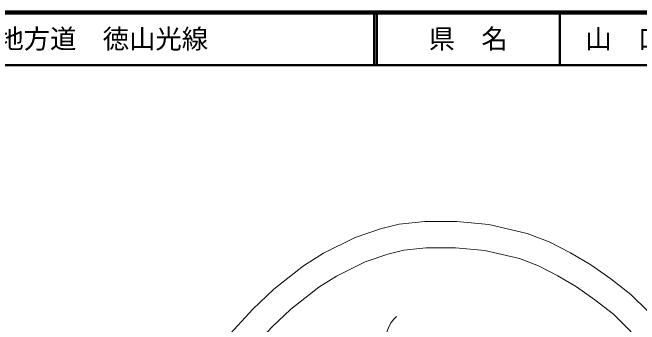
# Model space of a CAD drawing. Units: millimetres at full size, sheet at 1:1000; details may follow other scales. Extents: x 40000 to 680000, y 20000 to 380000.
# Drawn here: x 229106 to 348142, y 320746 to 380000 of the extents above; entities that cross this region are included whole.
import ezdxf
from ezdxf.enums import TextEntityAlignment as Align

# ---------------------------------------------------------------- set-up
doc = ezdxf.new("R2010")
doc.units = ezdxf.units.MM
doc.header["$LTSCALE"] = 1000
for name, color, linetype, lineweight in [('M-BGD', 7, 'Continuous', 13), ('M-STR-HTXT', 7, 'Continuous', 13), ('M-TTL', 2, 'Continuous', 140), ('M-TTL-LINE', 7, 'Continuous', 50)]:
    doc.layers.add(name, color=color, linetype=linetype, lineweight=lineweight)
doc.layers.add('M-TTL-TXT', color=7, linetype='Continuous')
doc.styles.add('ＭＳ ゴシック', font='')
doc.styles.get('ＭＳ ゴシック').set_extended_font_data('MS Gothic')

msp = doc.modelspace()

# ---------------------------------------------------------------- linework, layer by layer
at = {"layer": 'M-BGD'}
msp.add_lwpolyline([(293460, 308811), (293959, 310210), (294542, 311293), (295076, 312087), (296338, 313340), (297570, 314263), (298205, 314907), (298698, 315625), (299284, 316814), (300467, 320142), (300998, 321136), (301508, 321762), (302042, 322247)], dxfattribs=at)
at = {"layer": 'M-STR-HTXT'}
for points in [[(262180, 306636), (269746, 318231), (274714, 323654), (278697, 327462), (284374, 331903), (288161, 334286), (294156, 337296), (298962, 338882), (302531, 339799), (307391, 340301), (313439, 340301), (319557, 339723), (326809, 338052), (331005, 336457), (335051, 334371), (338909, 332084), (342680, 329419), (346476, 326452), (349680, 323350), (354860, 317681)], [(250029, 280640), (266368, 303904), (273710, 315156), (278289, 320154), (281973, 323677), (287254, 327807), (290620, 329926), (296072, 332663), (300369, 334081), (303415, 334863), (307649, 335301), (313203, 335301), (318757, 334776), (325352, 333256), (328965, 331883), (332628, 329995), (336187, 327885), (339696, 325405), (343188, 322676), (346092, 319864), (355352, 309729)]]:
    msp.add_lwpolyline(points, dxfattribs=at)
at = {"layer": 'M-TTL'}
msp.add_line((680000, 380000), (40000, 380000), dxfattribs=at)
at = {"layer": 'M-TTL-LINE'}
for p, q in [((297750, 380000), (297750, 370000)), ((298250, 380000), (298250, 370000)), ((333000, 380000), (333000, 370000)), ((40000, 370000), (680000, 370000))]:
    msp.add_line(p, q, dxfattribs=at)

# ---------------------------------------------------------------- texts
at = {"layer": 'M-TTL-TXT', "style": 'ＭＳ ゴシック'}
msp.add_text('主要地方道\u3000徳山光線', height=3666, dxfattribs=at).set_placement((216234, 375000), align=Align.MIDDLE_LEFT)
for s, p in [('県\u3000名', (315625, 375000)), ('山\u3000口\u3000県', (350375, 375000))]:
    msp.add_text(s, height=3666, dxfattribs=at).set_placement(p, align=Align.MIDDLE_CENTER)

doc.saveas('drawing.dxf')
